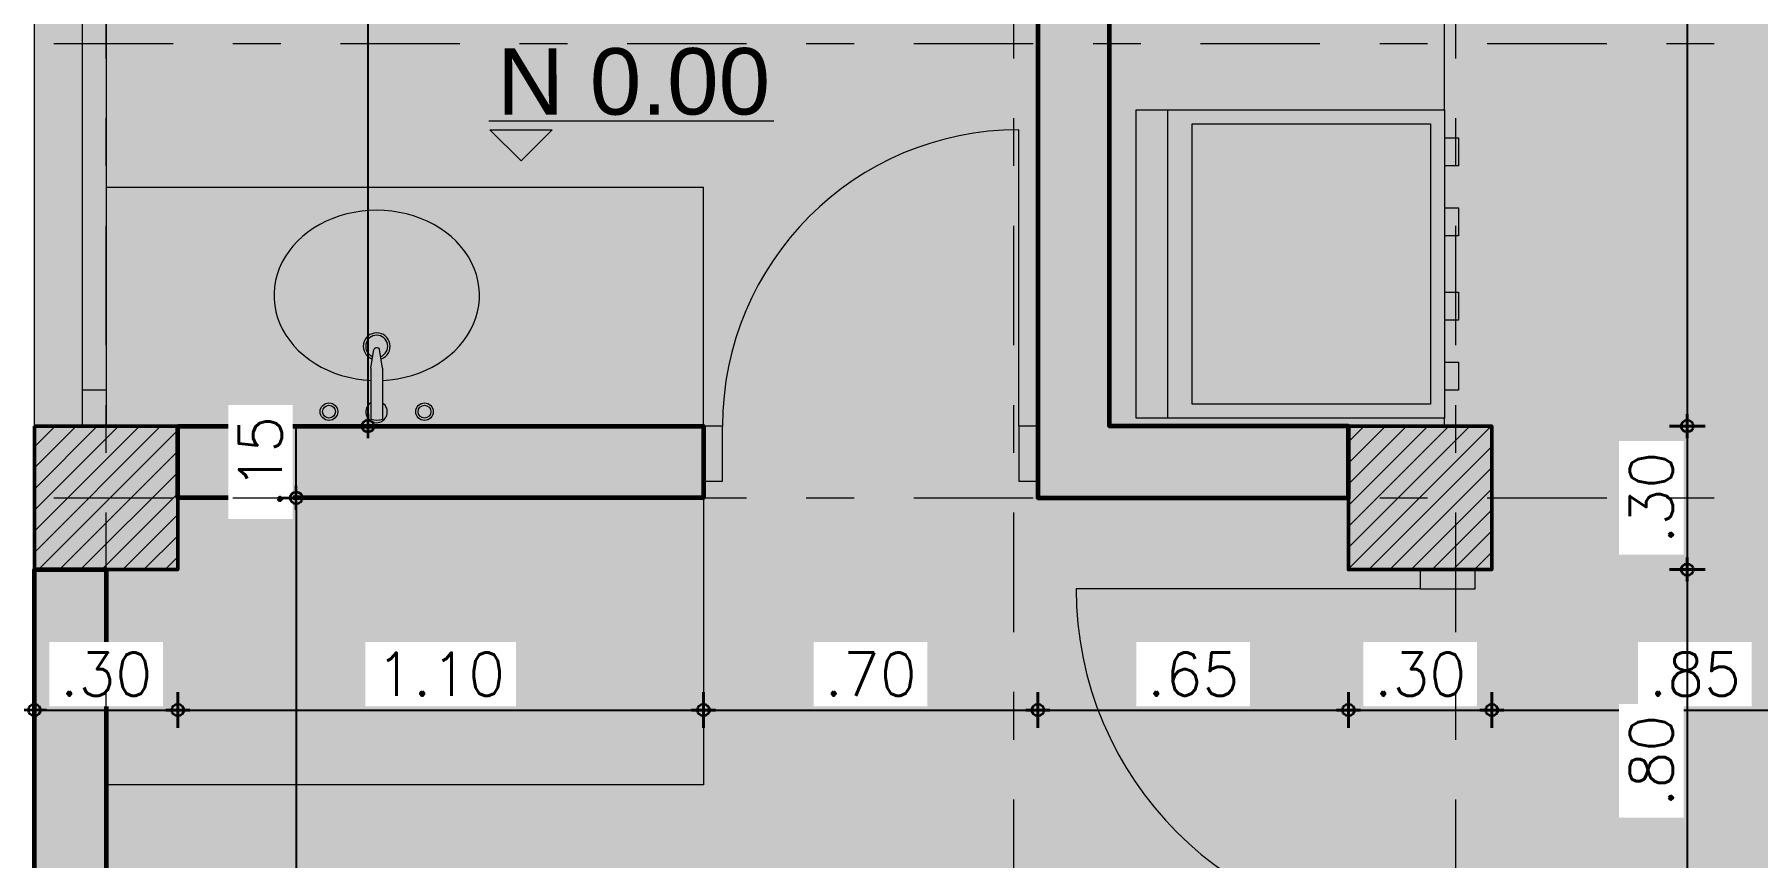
# Model space of a CAD drawing. Header units: metres. Extents: x -50 to 76, y -61 to 14.
# Drawn here: x -19.534 to -15.928, y -1.702 to 0.019 of the extents above; entities that cross this region are included whole.
import ezdxf

# ---------------------------------------------------------------- set-up
doc = ezdxf.new("R2010")
doc.units = ezdxf.units.M
doc.header["$MEASUREMENT"] = 0
for name, pattern in [('CENTER', [2, 1.25, -0.25, 0.25, -0.25]), ('CENTERX2', [4, 2.5, -0.5, 0.5, -0.5]), ('DASHDOT2', [0.5, 0.25, -0.125, 0, -0.125])]:
    doc.linetypes.add(name, pattern=pattern)
for name, color, linetype, lineweight in [('1 AREAS', 65, 'Continuous', 50), ('1 AREAS HACH', 250, 'Continuous', 9), ('1 CLOSETS', 71, 'Continuous', 18), ('1 COLUMNAS', 1, 'Continuous', 50), ('1 MUEBLES', 46, 'Continuous', 18), ('1 MUROS', 255, 'Continuous', 60), ('1 NIVELES', 145, 'Continuous', 18), ('1 PUERTAS', 251, 'Continuous', 18), ('1 RELLENO COLUMNAS', 225, 'Continuous', 18), ('1 VENTANAS', 2, 'Continuous', 18), ('COTAS', 251, 'Continuous', 35), ('EJES', 251, 'CENTERX2', 0), ('Nuevo_Puertas ARCHICAD_Pluma_Nº__27', 7, 'Continuous', 35), ('TEXTOS', 4, 'Continuous', 25)]:
    doc.layers.add(name, color=color, linetype=linetype, lineweight=lineweight)
doc.layers.add('Nuevo_Puertas ARCHICAD_Pluma_Nº__23', color=7, linetype='Continuous', lineweight=20, true_color=0xff6600)
doc.layers.add('Nuevo_Puertas ARCHICAD_Pluma_Nº__3', color=7, linetype='Continuous', lineweight=18, true_color=0xff6600)
doc.styles.add('cotas', font='romans.shx')
doc.styles.add('LEROY', font='arial.ttf')
doc.dimstyles.new('COT-50', dxfattribs={"dimscale": 0.5, "dimtxt": 0.18, "dimasz": 0.05, "dimexe": 0.08, "dimexo": 0.1, "dimgap": 0.06, "dimtad": 1, "dimzin": 4, "dimdsep": 46, "dimtxsty": 'cotas', "dimblk1": 'COTA', "dimblk2": 'COTA', "dimsah": 1, "dimcen": 0.09, "dimse1": 1, "dimse2": 1, "dimclrd": 256, "dimclre": 253, "dimclrt": 14, "dimadec": 0, "dimazin": 0, "dimtfac": 1, "dimtix": 1, "dimtmove": 0, "dimatfit": 3, "dimldrblk": 'COTA', "dimfxl": 1, "dimtfill": 1, "dimtfillclr": 256, "dimtolj": 1, "dimtzin": 12, "dimarcsym": 0})

# ---------------------------------------------------------------- blocks, each defined once
blk = doc.blocks.new('Puerta 23_2')
at = {"layer": 'Nuevo_Puertas ARCHICAD_Pluma_Nº__23', "color": 30, "linetype": 'Continuous', "lineweight": 20, "true_color": 0xff6600}
for p, q in [((-0.36, 0), (-0.4, 0)), ((-0.4, 0), (-0.4, -0.115)), ((-0.36, -0.115), (-0.36, 0)), ((0.4, 0), (0.36, 0)), ((0.36, 0), (0.36, -0.115)), ((0.4, -0.115), (0.4, 0)), ((-0.4, -0.115), (-0.36, -0.115)), ((0.36, -0.115), (0.4, -0.115))]:
    blk.add_line(p, q, dxfattribs=at)
at = {"layer": 'Nuevo_Puertas ARCHICAD_Pluma_Nº__27', "color": 7, "linetype": 'Continuous', "lineweight": 35}
for p, q in [((-0.4, 0), (-0.4, -0.115)), ((-0.4, 0), (-0.4, -0.115)), ((0.4, 0), (0.4, -0.115)), ((0.4, 0), (0.4, -0.115)), ((-0.4, -0.115), (-0.4, -0.15)), ((0.4, -0.115), (0.4, -0.15))]:
    blk.add_line(p, q, dxfattribs=at)
at = {"layer": 'Nuevo_Puertas ARCHICAD_Pluma_Nº__3', "color": 30, "linetype": 'Continuous', "lineweight": 18, "true_color": 0xff6600}
blk.add_line((0.36, 0), (0.36, 0.72), dxfattribs=at)
blk.add_arc((0.36, 0), 0.72, 90, 180, dxfattribs=at)
blk = doc.blocks.new('Puerta 23')
at = {"layer": 'Nuevo_Puertas ARCHICAD_Pluma_Nº__23', "color": 30, "linetype": 'Continuous', "lineweight": 20, "true_color": 0xff6600}
for p, q in [((-0.31, 0), (-0.35, 0)), ((-0.35, 0), (-0.35, -0.115)), ((-0.31, -0.115), (-0.31, 0)), ((0.35, 0), (0.31, 0)), ((0.31, 0), (0.31, -0.115)), ((0.35, -0.115), (0.35, 0)), ((-0.35, -0.115), (-0.31, -0.115)), ((0.31, -0.115), (0.35, -0.115))]:
    blk.add_line(p, q, dxfattribs=at)
at = {"layer": 'Nuevo_Puertas ARCHICAD_Pluma_Nº__27', "color": 7, "linetype": 'Continuous', "lineweight": 35}
for p, q in [((-0.35, 0), (-0.35, -0.115)), ((-0.35, 0), (-0.35, -0.115)), ((0.35, 0), (0.35, -0.115)), ((0.35, 0), (0.35, -0.115)), ((-0.35, -0.115), (-0.35, -0.15)), ((0.35, -0.115), (0.35, -0.15))]:
    blk.add_line(p, q, dxfattribs=at)
at = {"layer": 'Nuevo_Puertas ARCHICAD_Pluma_Nº__3', "color": 30, "linetype": 'Continuous', "lineweight": 18, "true_color": 0xff6600}
blk.add_line((0.31, 0), (0.31, 0.62), dxfattribs=at)
blk.add_arc((0.31, 0), 0.62, 90, 180, dxfattribs=at)
blk = doc.blocks.new('COTA')
for p, q in [((0, 1.5), (0, -1.5)), ((-1, 0), (1, 0))]:
    blk.add_line(p, q)
blk.add_circle((0, 0), 0.5)
blk = doc.blocks.new('*D74')
at = {"layer": 'COTAS', "lineweight": -2, "transparency": 16777216}
blk.add_line((-19.5095, -1.3937), (-19.2595, -1.3937), dxfattribs=at)
at = {"layer": 'Defpoints', "color": 0, "transparency": 16777216}
for p in [(-19.5345, -1.1), (-19.2345, -1.1), (-19.2345, -1.3937)]:
    blk.add_point(p, dxfattribs=at)
at = {"layer": 'COTAS', "lineweight": -2, "transparency": 16777216, "xscale": 0.025, "yscale": 0.025, "zscale": 0.025, "rotation": 180}
blk.add_blockref('COTA', (-19.5345, -1.3937), dxfattribs=at)
at = {"layer": 'COTAS', "lineweight": -2, "transparency": 16777216, "xscale": 0.025, "yscale": 0.025, "zscale": 0.025}
blk.add_blockref('COTA', (-19.2345, -1.3937), dxfattribs=at)
at = {"layer": 'COTAS', "color": 14, "transparency": 16777216, "insert": (-19.3845, -1.3187), "char_height": 0.09, "attachment_point": 5, "style": 'cotas', "bg_fill": 3, "box_fill_scale": 1.25, "bg_fill_color": 256, "bg_fill_true_color": 13158600, "bg_fill_transparency": 0}
blk.add_mtext('\\A1;.30', dxfattribs=at)
blk = doc.blocks.new('*D75')
at = {"layer": 'COTAS', "lineweight": -2, "transparency": 16777216}
blk.add_line((-19.2095, -1.3937), (-18.1595, -1.3937), dxfattribs=at)
at = {"layer": 'Defpoints', "color": 0, "transparency": 16777216}
for p in [(-19.2345, -0.95), (-18.1345, -0.95), (-18.1345, -1.3937)]:
    blk.add_point(p, dxfattribs=at)
at = {"layer": 'COTAS', "lineweight": -2, "transparency": 16777216, "xscale": 0.025, "yscale": 0.025, "zscale": 0.025, "rotation": 180}
blk.add_blockref('COTA', (-19.2345, -1.3937), dxfattribs=at)
at = {"layer": 'COTAS', "lineweight": -2, "transparency": 16777216, "xscale": 0.025, "yscale": 0.025, "zscale": 0.025}
blk.add_blockref('COTA', (-18.1345, -1.3937), dxfattribs=at)
at = {"layer": 'COTAS', "color": 14, "transparency": 16777216, "insert": (-18.6845, -1.3187), "char_height": 0.09, "attachment_point": 5, "style": 'cotas', "bg_fill": 3, "box_fill_scale": 1.25, "bg_fill_color": 256, "bg_fill_true_color": 13158600, "bg_fill_transparency": 0}
blk.add_mtext('\\A1;1.10', dxfattribs=at)
blk = doc.blocks.new('*D76')
at = {"layer": 'COTAS', "lineweight": -2, "transparency": 16777216}
blk.add_line((-18.1095, -1.3937), (-17.4595, -1.3937), dxfattribs=at)
at = {"layer": 'Defpoints', "color": 0, "transparency": 16777216}
for p in [(-18.1345, -0.95), (-17.4345, -0.95), (-17.4345, -1.3937)]:
    blk.add_point(p, dxfattribs=at)
at = {"layer": 'COTAS', "lineweight": -2, "transparency": 16777216, "xscale": 0.025, "yscale": 0.025, "zscale": 0.025, "rotation": 180}
blk.add_blockref('COTA', (-18.1345, -1.3937), dxfattribs=at)
at = {"layer": 'COTAS', "lineweight": -2, "transparency": 16777216, "xscale": 0.025, "yscale": 0.025, "zscale": 0.025}
blk.add_blockref('COTA', (-17.4345, -1.3937), dxfattribs=at)
at = {"layer": 'COTAS', "color": 14, "transparency": 16777216, "insert": (-17.7845, -1.3187), "char_height": 0.09, "attachment_point": 5, "style": 'cotas', "bg_fill": 3, "box_fill_scale": 1.25, "bg_fill_color": 256, "bg_fill_true_color": 13158600, "bg_fill_transparency": 0}
blk.add_mtext('\\A1;.70', dxfattribs=at)
blk = doc.blocks.new('*D77')
at = {"layer": 'COTAS', "lineweight": -2, "transparency": 16777216}
blk.add_line((-17.4095, -1.3937), (-16.8095, -1.3937), dxfattribs=at)
at = {"layer": 'Defpoints', "color": 0, "transparency": 16777216}
for p in [(-17.4345, -0.95), (-16.7845, -0.95), (-16.7845, -1.3937)]:
    blk.add_point(p, dxfattribs=at)
at = {"layer": 'COTAS', "lineweight": -2, "transparency": 16777216, "xscale": 0.025, "yscale": 0.025, "zscale": 0.025, "rotation": 180}
blk.add_blockref('COTA', (-17.4345, -1.3937), dxfattribs=at)
at = {"layer": 'COTAS', "lineweight": -2, "transparency": 16777216, "xscale": 0.025, "yscale": 0.025, "zscale": 0.025}
blk.add_blockref('COTA', (-16.7845, -1.3937), dxfattribs=at)
at = {"layer": 'COTAS', "color": 14, "transparency": 16777216, "insert": (-17.1095, -1.3187), "char_height": 0.09, "attachment_point": 5, "style": 'cotas', "bg_fill": 3, "box_fill_scale": 1.25, "bg_fill_color": 256, "bg_fill_true_color": 13158600, "bg_fill_transparency": 0}
blk.add_mtext('\\A1;.65', dxfattribs=at)
blk = doc.blocks.new('*D78')
at = {"layer": 'COTAS', "lineweight": -2, "transparency": 16777216}
blk.add_line((-16.7595, -1.3937), (-16.5095, -1.3937), dxfattribs=at)
at = {"layer": 'Defpoints', "color": 0, "transparency": 16777216}
for p in [(-16.7845, -1.1), (-16.4845, -1.1), (-16.4845, -1.3937)]:
    blk.add_point(p, dxfattribs=at)
at = {"layer": 'COTAS', "lineweight": -2, "transparency": 16777216, "xscale": 0.025, "yscale": 0.025, "zscale": 0.025, "rotation": 180}
blk.add_blockref('COTA', (-16.7845, -1.3937), dxfattribs=at)
at = {"layer": 'COTAS', "lineweight": -2, "transparency": 16777216, "xscale": 0.025, "yscale": 0.025, "zscale": 0.025}
blk.add_blockref('COTA', (-16.4845, -1.3937), dxfattribs=at)
at = {"layer": 'COTAS', "color": 14, "transparency": 16777216, "insert": (-16.6345, -1.3187), "char_height": 0.09, "attachment_point": 5, "style": 'cotas', "bg_fill": 3, "box_fill_scale": 1.25, "bg_fill_color": 256, "bg_fill_true_color": 13158600, "bg_fill_transparency": 0}
blk.add_mtext('\\A1;.30', dxfattribs=at)
blk = doc.blocks.new('*D79')
at = {"layer": 'COTAS', "lineweight": -2, "transparency": 16777216}
blk.add_line((-16.4595, -1.3937), (-15.6595, -1.3937), dxfattribs=at)
at = {"layer": 'Defpoints', "color": 0, "transparency": 16777216}
for p in [(-15.6345, -0.95), (-16.4845, -1.1), (-15.6345, -1.3937)]:
    blk.add_point(p, dxfattribs=at)
at = {"layer": 'COTAS', "lineweight": -2, "transparency": 16777216, "xscale": 0.025, "yscale": 0.025, "zscale": 0.025, "rotation": 180}
blk.add_blockref('COTA', (-16.4845, -1.3937), dxfattribs=at)
at = {"layer": 'COTAS', "lineweight": -2, "transparency": 16777216, "xscale": 0.025, "yscale": 0.025, "zscale": 0.025}
blk.add_blockref('COTA', (-15.6345, -1.3937), dxfattribs=at)
at = {"layer": 'COTAS', "color": 14, "transparency": 16777216, "insert": (-16.0595, -1.3187), "char_height": 0.09, "attachment_point": 5, "style": 'cotas', "bg_fill": 3, "box_fill_scale": 1.25, "bg_fill_color": 256, "bg_fill_true_color": 13158600, "bg_fill_transparency": 0}
blk.add_mtext('\\A1;.85', dxfattribs=at)
blk = doc.blocks.new('*D111')
at = {"layer": 'COTAS', "lineweight": -2, "transparency": 16777216}
blk.add_line((-21.1634, 4.725), (-21.1634, -5.725), dxfattribs=at)
at = {"layer": 'Defpoints', "color": 0, "transparency": 16777216}
for p in [(-20.0345, 4.75), (-21.1634, -5.75), (-16.6345, -5.75)]:
    blk.add_point(p, dxfattribs=at)
at = {"layer": 'COTAS', "lineweight": -2, "transparency": 16777216, "xscale": 0.025, "yscale": 0.025, "zscale": 0.025}
for p, rotation in [((-21.1634, 4.75), 90), ((-21.1634, -5.75), 270)]:
    blk.add_blockref('COTA', p, dxfattribs=dict(at, rotation=rotation))
at = {"layer": 'COTAS', "color": 14, "transparency": 16777216, "insert": (-21.2384, -0.4815), "char_height": 0.09, "attachment_point": 5, "rotation": 90, "style": 'cotas', "bg_fill": 3, "box_fill_scale": 1.25, "bg_fill_color": 256, "bg_fill_true_color": 13158600, "bg_fill_transparency": 0}
blk.add_mtext('\\A1;10.50', dxfattribs=at)
blk = doc.blocks.new('*D123')
at = {"layer": 'COTAS', "lineweight": -2, "transparency": 16777216}
blk.add_line((-18.8365, 1.475), (-18.8365, -0.775), dxfattribs=at)
at = {"layer": 'Defpoints', "color": 0, "transparency": 16777216}
for p in [(-19.0845, 1.5), (-19.2345, -0.8), (-18.8365, -0.8)]:
    blk.add_point(p, dxfattribs=at)
at = {"layer": 'COTAS', "lineweight": -2, "transparency": 16777216, "xscale": 0.025, "yscale": 0.025, "zscale": 0.025}
for p, rotation in [((-18.8365, 1.5), 90), ((-18.8365, -0.8), 270)]:
    blk.add_blockref('COTA', p, dxfattribs=dict(at, rotation=rotation))
at = {"layer": 'COTAS', "color": 14, "transparency": 16777216, "insert": (-18.9115, 0.35), "char_height": 0.09, "attachment_point": 5, "rotation": 90, "style": 'cotas', "bg_fill": 3, "box_fill_scale": 1.25, "bg_fill_color": 256, "bg_fill_true_color": 13158600, "bg_fill_transparency": 0}
blk.add_mtext('\\A1;2.30', dxfattribs=at)
blk = doc.blocks.new('*D125')
at = {"layer": 'COTAS', "lineweight": -2, "transparency": 16777216}
blk.add_line((-18.9865, -0.95), (-18.9865, -0.8), dxfattribs=at)
at = {"layer": 'Defpoints', "color": 0, "transparency": 16777216}
for p in [(-19.2345, -0.8), (-19.2345, -0.95)]:
    blk.add_point(p, dxfattribs=at)
at = {"layer": 'COTAS', "color": 14, "transparency": 16777216, "insert": (-19.0615, -0.875), "char_height": 0.09, "attachment_point": 5, "rotation": 90, "style": 'cotas', "bg_fill": 3, "box_fill_scale": 1.25, "bg_fill_color": 256, "bg_fill_true_color": 13158600, "bg_fill_transparency": 0}
blk.add_mtext('\\A1;.15', dxfattribs=at)
at = {"layer": 'Defpoints', "color": 0, "transparency": 16777216}
blk.add_point((-18.9865, -0.8), dxfattribs=at)
blk = doc.blocks.new('*D126')
at = {"layer": 'COTAS', "lineweight": -2, "transparency": 16777216}
blk.add_line((-18.9865, -0.975), (-18.9865, -4.325), dxfattribs=at)
at = {"layer": 'Defpoints', "color": 0, "transparency": 16777216}
for p in [(-19.2345, -0.95), (-18.9865, -4.35), (-18.9345, -4.35)]:
    blk.add_point(p, dxfattribs=at)
at = {"layer": 'COTAS', "lineweight": -2, "transparency": 16777216, "xscale": 0.025, "yscale": 0.025, "zscale": 0.025}
for p, rotation in [((-18.9865, -0.95), 90), ((-18.9865, -4.35), 270)]:
    blk.add_blockref('COTA', p, dxfattribs=dict(at, rotation=rotation))
at = {"layer": 'COTAS', "color": 14, "transparency": 16777216, "insert": (-19.0615, -2.65), "char_height": 0.09, "attachment_point": 5, "rotation": 90, "style": 'cotas', "bg_fill": 3, "box_fill_scale": 1.25, "bg_fill_color": 256, "bg_fill_true_color": 13158600, "bg_fill_transparency": 0}
blk.add_mtext('\\A1;3.40', dxfattribs=at)
blk = doc.blocks.new('*D127')
at = {"layer": 'COTAS', "lineweight": -2, "transparency": 16777216}
blk.add_line((-16.0755, -1.125), (-16.0755, -1.875), dxfattribs=at)
at = {"layer": 'Defpoints', "color": 0, "transparency": 16777216}
for p in [(-16.4845, -1.1), (-16.4845, -1.9), (-16.0755, -1.9)]:
    blk.add_point(p, dxfattribs=at)
at = {"layer": 'COTAS', "lineweight": -2, "transparency": 16777216, "xscale": 0.025, "yscale": 0.025, "zscale": 0.025}
for p, rotation in [((-16.0755, -1.1), 90), ((-16.0755, -1.9), 270)]:
    blk.add_blockref('COTA', p, dxfattribs=dict(at, rotation=rotation))
at = {"layer": 'COTAS', "color": 14, "transparency": 16777216, "insert": (-16.1505, -1.5), "char_height": 0.09, "attachment_point": 5, "rotation": 90, "style": 'cotas', "bg_fill": 3, "box_fill_scale": 1.25, "bg_fill_color": 256, "bg_fill_true_color": 13158600, "bg_fill_transparency": 0}
blk.add_mtext('\\A1;.80', dxfattribs=at)
blk = doc.blocks.new('*D128')
at = {"layer": 'COTAS', "lineweight": -2, "transparency": 16777216}
blk.add_line((-16.0755, -0.825), (-16.0755, -1.075), dxfattribs=at)
at = {"layer": 'Defpoints', "color": 0, "transparency": 16777216}
for p in [(-16.4845, -0.8), (-16.4845, -1.1), (-16.0755, -1.1)]:
    blk.add_point(p, dxfattribs=at)
at = {"layer": 'COTAS', "lineweight": -2, "transparency": 16777216, "xscale": 0.025, "yscale": 0.025, "zscale": 0.025}
for p, rotation in [((-16.0755, -0.8), 90), ((-16.0755, -1.1), 270)]:
    blk.add_blockref('COTA', p, dxfattribs=dict(at, rotation=rotation))
at = {"layer": 'COTAS', "color": 14, "transparency": 16777216, "insert": (-16.1505, -0.95), "char_height": 0.09, "attachment_point": 5, "rotation": 90, "style": 'cotas', "bg_fill": 3, "box_fill_scale": 1.25, "bg_fill_color": 256, "bg_fill_true_color": 13158600, "bg_fill_transparency": 0}
blk.add_mtext('\\A1;.30', dxfattribs=at)
blk = doc.blocks.new('*D135')
at = {"layer": 'COTAS', "lineweight": -2, "transparency": 16777216}
blk.add_line((-16.0755, 1.825), (-16.0755, -0.775), dxfattribs=at)
at = {"layer": 'Defpoints', "color": 0, "transparency": 16777216}
for p in [(-17.2845, 1.85), (-17.2845, -0.8), (-16.0755, -0.8)]:
    blk.add_point(p, dxfattribs=at)
at = {"layer": 'COTAS', "lineweight": -2, "transparency": 16777216, "xscale": 0.025, "yscale": 0.025, "zscale": 0.025}
for p, rotation in [((-16.0755, 1.85), 90), ((-16.0755, -0.8), 270)]:
    blk.add_blockref('COTA', p, dxfattribs=dict(at, rotation=rotation))
at = {"layer": 'COTAS', "color": 14, "transparency": 16777216, "insert": (-16.1505, 0.525), "char_height": 0.09, "attachment_point": 5, "rotation": 90, "style": 'cotas', "bg_fill": 3, "box_fill_scale": 1.25, "bg_fill_color": 256, "bg_fill_true_color": 13158600, "bg_fill_transparency": 0}
blk.add_mtext('\\A1;2.65', dxfattribs=at)

msp = doc.modelspace()

# ---------------------------------------------------------------- hatches: boundary and pattern name
at = {"layer": '1 AREAS HACH'}
h = msp.add_hatch(dxfattribs=at)
h.set_pattern_fill('ANGLE', color=256)
h.set_pattern_definition([(0, (-39.43992, 0), (0, 0.275), [0.2, -0.075]), (90, (-39.43992, 0), (-0.275, 2e-17), [0.2, -0.075])])
h.paths.add_polyline_path([(-15.4845, 4.75), (-19.2345, 4.75), (-19.5345, 4.75), (-19.5345, -4.5), (-16.6345, -4.5), (-16.6345, -5.75), (-12.2845, -5.75), (-12.2845, -4.5), (-10.5845, -4.5), (-10.5845, -5.3), (-10.1845, -5.3), (-10.1845, -4.5), (-5.2345, -4.5), (-5.2345, -5.3), (-5.0845, -5.3), (-5.0845, -6.8), (0.2655, -6.8), (0.2655, 0.15), (-1.0345, 0.15), (-1.0345, 2.15), (-0.4345, 2.15), (-0.4345, 4.55), (-0.7345, 4.55), (-0.7345, 4.25), (-6.3145, 4.25), (-6.3145, 4.55), (-6.6845, 4.55), (-6.6845, 1.4), (-10.8845, 1.4), (-10.8845, 2.55), (-11.0845, 2.55), (-11.0845, 4.75), (-10.8845, 4.75), (-10.8845, 5.9), (-11.2345, 5.9), (-11.2345, 5.35), (-15.4845, 5.35)])
at = {"layer": '1 RELLENO COLUMNAS'}
h = msp.add_hatch(dxfattribs=at)
h.set_pattern_fill('ANSI31', color=256, scale=0.25)
h.set_pattern_definition([(45, (-1840.654124, 942.824767), (-0.0220970869, 0.0220970869), [])])
h.paths.add_polyline_path([(-15.1345, 5.35), (-15.4845, 5.35), (-15.4845, 5.15), (-15.1345, 5.15)])
h.paths.add_polyline_path([(-10.8845, 5.9), (-11.2345, 5.9), (-11.2345, 5.75), (-11.2345, 4.75), (-11.0595, 4.75), (-10.8845, 4.75)])
h.paths.add_polyline_path([(-10.8845, 2.55), (-11.2345, 2.55), (-11.2345, 1.6), (-11.2345, 1.25), (-10.8845, 1.25), (-10.8845, 1.6)])
h.paths.add_polyline_path([(-4.9345, 2.1), (-5.2345, 2.1), (-5.2345, 1.25), (-4.9345, 1.25), (-4.9345, 1.6)])
h.paths.add_polyline_path([(-6.3145, 4.55), (-6.6845, 4.55), (-6.6845, 3.9), (-6.3145, 3.9), (-6.3145, 4.25)])
h.paths.add_polyline_path([(-0.4345, 4.55), (-0.7345, 4.55), (-0.7345, 3.9), (-0.4345, 3.9)])
h.paths.add_polyline_path([(-1.0345, -2.65), (-1.3845, -2.65), (-1.3845, -3.75), (-1.0345, -3.75), (-1.0345, -3.45)])
h.paths.add_polyline_path([(-4.9345, -3.95), (-5.2345, -3.95), (-5.2345, -5.3), (-4.9345, -5.3)])
h.paths.add_polyline_path([(-10.1845, -3.95), (-10.5845, -3.95), (-10.5845, -5.3), (-10.1845, -5.3)])
h.paths.add_polyline_path([(-10.1845, -7.4), (-10.5845, -7.4), (-10.5845, -8.75), (-10.1845, -8.75)])
h.paths.add_polyline_path([(-12.0845, -4.2), (-12.5345, -4.2), (-12.5345, -4.5), (-12.2845, -4.5), (-12.0845, -4.5)])
h.paths.add_polyline_path([(-12.2845, -2.1), (-12.5345, -2.1), (-12.5345, -2.9), (-12.2845, -2.9)])
h.paths.add_polyline_path([(-16.3345, -2.601), (-16.6345, -2.601), (-16.6345, -2.901), (-16.4845, -2.901), (-16.4845, -2.9), (-16.3345, -2.9)])
h.paths.add_polyline_path([(-16.4845, -4.2), (-16.7845, -4.2), (-17.0845, -4.2), (-17.0845, -4.5), (-16.4845, -4.5)])
h.paths.add_polyline_path([(-18.9345, -4.2), (-19.5345, -4.2), (-19.5345, -4.5), (-19.2345, -4.5), (-18.9345, -4.5)])
h.paths.add_polyline_path([(-19.2345, -0.8), (-19.5345, -0.8), (-19.5345, -1.1), (-19.2345, -1.1)])
h.paths.add_polyline_path([(-16.4845, -0.8), (-16.7845, -0.8), (-16.7845, -1.1), (-16.4845, -1.1)])
h.paths.add_polyline_path([(-19.0845, 1.6), (-19.3074, 1.6013), (-19.5345, 1.6013), (-19.5345, 1.25), (-19.3095, 1.25), (-19.0845, 1.25)])
h.paths.add_polyline_path([(-15.1345, 2.3), (-15.4845, 2.3), (-15.4845, 1.25), (-15.1345, 1.25)])

# ---------------------------------------------------------------- linework, layer by layer
at = {"layer": '1 AREAS', "lineweight": 13}
msp.add_lwpolyline([(-10.5845, -4.5), (-12.2845, -4.5), (-12.2845, -5.75), (-12.2845, -5.75), (-12.2845, -5.75), (-12.2845, -5.75), (-16.6345, -5.75), (-16.6345, -5.75), (-16.6345, -4.5), (-19.5345, -4.5), (-19.5345, 4.75), (-19.2345, 4.75), (-19.2345, 4.75), (-19.2345, 4.75), (-15.4845, 4.75), (-15.4845, 5.35), (-15.4845, 5.35), (-11.2345, 5.35), (-11.2345, 5.9), (-10.8845, 5.9)], dxfattribs=at)
at = {"layer": '1 CLOSETS'}
for p, q in [((-18.1345, -0.95), (-18.1345, -1.55)), ((-18.1345, -1.55), (-19.3845, -1.55))]:
    msp.add_line(p, q, dxfattribs=at)
at = {"layer": '1 COLUMNAS'}
msp.add_lwpolyline([(-16.7845, -0.8), (-16.4845, -0.8), (-16.4845, -1.1), (-16.7845, -1.1)], close=True, dxfattribs=at)
at = {"layer": '1 MUEBLES'}
for p, q in [((-16.5845, 1.85), (-16.5845, -0.1384)), ((-17.1631, -0.1384), (-17.1631, -0.7834)), ((-19.3845, -0.3), (-18.1345, -0.3)), ((-18.1345, -0.8), (-18.1345, -0.3)), ((-18.8302, -0.6787), (-18.8239, -0.6394)), ((-18.8062, -0.6787), (-18.8124, -0.6394)), ((-18.8302, -0.6787), (-18.8302, -0.7851)), ((-18.8062, -0.6787), (-18.8062, -0.7852)), ((-16.5845, -0.7834), (-16.5845, -0.8))]:
    msp.add_line(p, q, dxfattribs=at)
for points in [[(-17.2286, -0.1384), (-16.5836, -0.1384), (-16.5836, -0.7834), (-17.2286, -0.7834)], [(-17.1113, -0.1677), (-16.6129, -0.1677), (-16.6129, -0.7541), (-17.1113, -0.7541)]]:
    msp.add_lwpolyline(points, close=True, dxfattribs=at)
for points in [[(-16.5836, -0.1971), (-16.5543, -0.1971), (-16.5543, -0.2557), (-16.5836, -0.2557)], [(-16.5836, -0.3437), (-16.5543, -0.3437), (-16.5543, -0.4023), (-16.5836, -0.4023)], [(-16.5836, -0.5196), (-16.5543, -0.5196), (-16.5543, -0.5782), (-16.5836, -0.5782)], [(-16.5836, -0.6662), (-16.5543, -0.6662), (-16.5543, -0.7248), (-16.5836, -0.7248)]]:
    msp.add_lwpolyline(points, dxfattribs=at)
at = {"layer": '1 MUEBLES', "flags": 128}
msp.add_lwpolyline([(-18.8062, -0.7043), (-18.7904, -0.7031), (-18.7749, -0.7009), (-18.7595, -0.6978), (-18.7445, -0.6938), (-18.7299, -0.6889), (-18.7157, -0.6831), (-18.7021, -0.6764), (-18.6891, -0.669), (-18.6769, -0.6607), (-18.6653, -0.6518), (-18.6547, -0.6422), (-18.6448, -0.6319), (-18.636, -0.6211), (-18.6281, -0.6098), (-18.6212, -0.598), (-18.6154, -0.5858), (-18.6107, -0.5734), (-18.6071, -0.5606), (-18.6047, -0.5477), (-18.6034, -0.5347), (-18.6032, -0.5216), (-18.6043, -0.5086), (-18.6064, -0.4956), (-18.6097, -0.4828), (-18.6142, -0.4703), (-18.6197, -0.458), (-18.6263, -0.4462), (-18.634, -0.4347), (-18.6426, -0.4238), (-18.6522, -0.4134), (-18.6627, -0.4036), (-18.674, -0.3945), (-18.6861, -0.3861), (-18.6989, -0.3785), (-18.7124, -0.3716), (-18.7264, -0.3656), (-18.7409, -0.3605), (-18.7559, -0.3562), (-18.7711, -0.3529), (-18.7867, -0.3505), (-18.8024, -0.3491), (-18.8182, -0.3486), (-18.8339, -0.3491), (-18.8496, -0.3505), (-18.8652, -0.3529), (-18.8804, -0.3562), (-18.8954, -0.3605), (-18.9099, -0.3656), (-18.9239, -0.3716), (-18.9374, -0.3785), (-18.9502, -0.3861), (-18.9623, -0.3945), (-18.9736, -0.4036), (-18.9841, -0.4134), (-18.9937, -0.4238), (-19.0023, -0.4347), (-19.01, -0.4462), (-19.0166, -0.458), (-19.0221, -0.4703), (-19.0266, -0.4828), (-19.0299, -0.4956), (-19.032, -0.5086), (-19.0331, -0.5216), (-19.0329, -0.5347), (-19.0316, -0.5477), (-19.0292, -0.5606), (-19.0256, -0.5734), (-19.0209, -0.5858), (-19.0151, -0.598), (-19.0082, -0.6098), (-19.0003, -0.6211), (-18.9915, -0.6319), (-18.9816, -0.6422), (-18.971, -0.6518), (-18.9594, -0.6607), (-18.9472, -0.669), (-18.9342, -0.6764), (-18.9206, -0.6831), (-18.9064, -0.6889), (-18.8918, -0.6938), (-18.8768, -0.6978), (-18.8615, -0.7009), (-18.8459, -0.7031), (-18.8302, -0.7043)], dxfattribs=at)
at = {"layer": '1 MUEBLES'}
for centre, radius in [((-18.9182, -0.7698), 0.0184), ((-18.9182, -0.7698), 0.0134), ((-18.7182, -0.7698), 0.0184), ((-18.7182, -0.7698), 0.0134)]:
    msp.add_circle(centre, radius, dxfattribs=at)
for centre, radius, start, end in [((-18.8182, -0.633), 0.0281, 290.6583, 249.3417), ((-18.8182, -0.633), 0.0231, 290.6583, 249.3417), ((-18.8188, -0.6415), 0.00548, 83.2571, 157.7189), ((-18.8175, -0.6415), 0.00548, 22.2811, 96.7429), ((-18.8185, -0.7703), 0.0225, 121.3411, 56.7175), ((-18.818, -0.7511), 0.0361, 250.3841, 289.2564)]:
    msp.add_arc(centre, radius, start, end, dxfattribs=at)
at = {"layer": '1 MUROS'}
for points in [[(-17.2845, 2.65), (-17.4345, 2.65), (-17.4345, 1.6), (-19.0845, 1.6), (-19.0845, 1.5), (-17.4345, 1.5), (-17.4345, -0.95), (-16.7845, -0.95), (-16.7845, -0.8), (-17.2845, -0.8), (-17.2845, 1.85), (-16.5845, 1.85), (-16.5845, 2), (-17.2845, 2)], [(-19.2345, -0.8), (-18.1345, -0.8), (-18.1345, -0.95), (-19.2345, -0.95)], [(-19.3845, -4.2), (-19.5345, -4.2), (-19.5345, -1.1), (-19.3845, -1.1)]]:
    msp.add_lwpolyline(points, close=True, dxfattribs=at)
at = {"layer": '1 NIVELES', "color": 2, "linetype": 'CENTER'}
for p, q in [((-18.5838, -0.1614), (-17.9871, -0.1614)), ((-18.516, -0.2454), (-18.5813, -0.1803)), ((-18.5813, -0.1803), (-18.4507, -0.1803)), ((-18.516, -0.2454), (-18.4507, -0.1803))]:
    msp.add_line(p, q, dxfattribs=at)
at = {"layer": '1 VENTANAS'}
for p, q in [((-19.4345, 1.25), (-19.4345, -0.8)), ((-19.3845, 1.25), (-19.3845, -0.8)), ((-19.3845, -0.725), (-19.4345, -0.725))]:
    msp.add_line(p, q, dxfattribs=at)

# ---------------------------------------------------------------- block references
at = {"layer": '1 PUERTAS'}
msp.add_blockref('Puerta 23', (-17.7845, -0.8), dxfattribs=at)
at = {"layer": '1 PUERTAS', "rotation": 90}
msp.add_blockref('Puerta 23_2', (-16.6345, -1.5), dxfattribs=at)

# ---------------------------------------------------------------- texts
at = {"layer": 'TEXTOS', "color": 2, "style": 'LEROY'}
msp.add_text('N 0.00', height=0.13885, rotation=0.0654, dxfattribs=at).set_placement((-18.5661, -0.1487))

# ---------------------------------------------------------------- next in the draw order: dimensions: what is measured, and where the dimension line sits
at = {"layer": 'COTAS'}
dim = msp.add_linear_dim(base=(-19.2345, -1.3937), p1=(-19.5345, -1.1), p2=(-19.2345, -1.1), dimstyle='COT-50', dxfattribs=at)
dim.commit()
dim.dimension.update_dxf_attribs({"geometry": '*D74', "text_midpoint": (-19.3845, -1.3187)})

# ---------------------------------------------------------------- next in the draw order: dimensions: what is measured, and where the dimension line sits
dim = msp.add_linear_dim(base=(-18.1345, -1.3937), p1=(-19.2345, -0.95), p2=(-18.1345, -0.95), dimstyle='COT-50', dxfattribs=at)
dim.commit()
dim.dimension.update_dxf_attribs({"geometry": '*D75', "text_midpoint": (-18.6845, -1.3187)})

# ---------------------------------------------------------------- next in the draw order: dimensions: what is measured, and where the dimension line sits
dim = msp.add_linear_dim(base=(-17.4345, -1.3937), p1=(-18.1345, -0.95), p2=(-17.4345, -0.95), dimstyle='COT-50', dxfattribs=at)
dim.commit()
dim.dimension.update_dxf_attribs({"geometry": '*D76', "text_midpoint": (-17.7845, -1.3187)})

# ---------------------------------------------------------------- next in the draw order: dimensions: what is measured, and where the dimension line sits
dim = msp.add_linear_dim(base=(-16.7845, -1.3937), p1=(-17.4345, -0.95), p2=(-16.7845, -0.95), dimstyle='COT-50', dxfattribs=at)
dim.commit()
dim.dimension.update_dxf_attribs({"geometry": '*D77', "text_midpoint": (-17.1095, -1.3187)})

# ---------------------------------------------------------------- next in the draw order: dimensions: what is measured, and where the dimension line sits
dim = msp.add_linear_dim(base=(-16.4845, -1.3937), p1=(-16.7845, -1.1), p2=(-16.4845, -1.1), dimstyle='COT-50', dxfattribs=at)
dim.commit()
dim.dimension.update_dxf_attribs({"geometry": '*D78', "text_midpoint": (-16.6345, -1.3187)})

# ---------------------------------------------------------------- next in the draw order: dimensions: what is measured, and where the dimension line sits
dim = msp.add_linear_dim(base=(-21.1634, -5.75), p1=(-20.0345, 4.75), p2=(-16.6345, -5.75), angle=90, dimstyle='COT-50', dxfattribs=at)
dim.commit()
dim.dimension.update_dxf_attribs({"geometry": '*D111', "text_midpoint": (-21.1634, -0.4815), "dimtype": 160})
dim = msp.add_linear_dim(base=(-15.6345, -1.3937), p1=(-16.4845, -1.1), p2=(-15.6345, -0.95), dimstyle='COT-50', dxfattribs=at)
dim.commit()
dim.dimension.update_dxf_attribs({"geometry": '*D79', "text_midpoint": (-16.0595, -1.3187)})

# ---------------------------------------------------------------- next in the draw order: linework, layer by layer
at = {"layer": 'EJES', "linetype": 'DASHDOT2'}
for p, q in [((-19.3845, -10.2308), (-19.3845, 7.233)), ((-19.3845, -10.2308), (-19.3845, 7.233)), ((-17.4845, -10.2308), (-17.4845, 7.233)), ((-17.4845, -10.2308), (-17.4845, 7.233))]:
    msp.add_line(p, q, dxfattribs=at)

# ---------------------------------------------------------------- next in the draw order: dimensions: what is measured, and where the dimension line sits
at = {"layer": 'COTAS'}
for base, p1, p2, picture, middle in [((-18.8365, -0.8), (-19.0845, 1.5), (-19.2345, -0.8), '*D123', (-18.9115, 0.35)), ((-16.0755, -1.9), (-16.4845, -1.1), (-16.4845, -1.9), '*D127', (-16.1505, -1.5))]:
    dim = msp.add_linear_dim(base=base, p1=p1, p2=p2, angle=90, dimstyle='COT-50', dxfattribs=at)
    dim.commit()
    dim.dimension.update_dxf_attribs({"geometry": picture, "text_midpoint": middle})

# ---------------------------------------------------------------- next in the draw order: dimensions: what is measured, and where the dimension line sits
for base, p1, p2, picture, middle in [((-18.9865, -0.8), (-19.2345, -0.95), (-19.2345, -0.8), '*D125', (-19.0615, -0.875)), ((-16.0755, -1.1), (-16.4845, -0.8), (-16.4845, -1.1), '*D128', (-16.1505, -0.95))]:
    dim = msp.add_linear_dim(base=base, p1=p1, p2=p2, angle=90, dimstyle='COT-50', dxfattribs=at)
    dim.commit()
    dim.dimension.update_dxf_attribs({"geometry": picture, "text_midpoint": middle})

# ---------------------------------------------------------------- next in the draw order: dimensions: what is measured, and where the dimension line sits
for base, p1, p2, picture, middle in [((-16.0755, -0.8), (-17.2845, 1.85), (-17.2845, -0.8), '*D135', (-16.1505, 0.525)), ((-18.9865, -4.35), (-19.2345, -0.95), (-18.9345, -4.35), '*D126', (-19.0615, -2.65))]:
    dim = msp.add_linear_dim(base=base, p1=p1, p2=p2, angle=90, dimstyle='COT-50', dxfattribs=at)
    dim.commit()
    dim.dimension.update_dxf_attribs({"geometry": picture, "text_midpoint": middle})

# ---------------------------------------------------------------- next in the draw order: linework, layer by layer
at = {"layer": '1 COLUMNAS'}
for points in [[(-19.5345, -0.8), (-19.2345, -0.8), (-19.2345, -1.1), (-19.5345, -1.1)], [(-16.7845, -0.8), (-16.4845, -0.8), (-16.4845, -1.1), (-16.7845, -1.1)]]:
    msp.add_lwpolyline(points, close=True, dxfattribs=at)
at = {"layer": 'EJES', "linetype": 'DASHDOT2'}
for p, q in [((-16.5595, -10.2308), (-16.5595, 7.233)), ((-16.5595, -10.2308), (-16.5595, 7.233)), ((-21.2941, 0), (2.3375, 0)), ((-21.2941, -0.95), (2.3375, -0.95))]:
    msp.add_line(p, q, dxfattribs=at)

doc.saveas('drawing.dxf')
